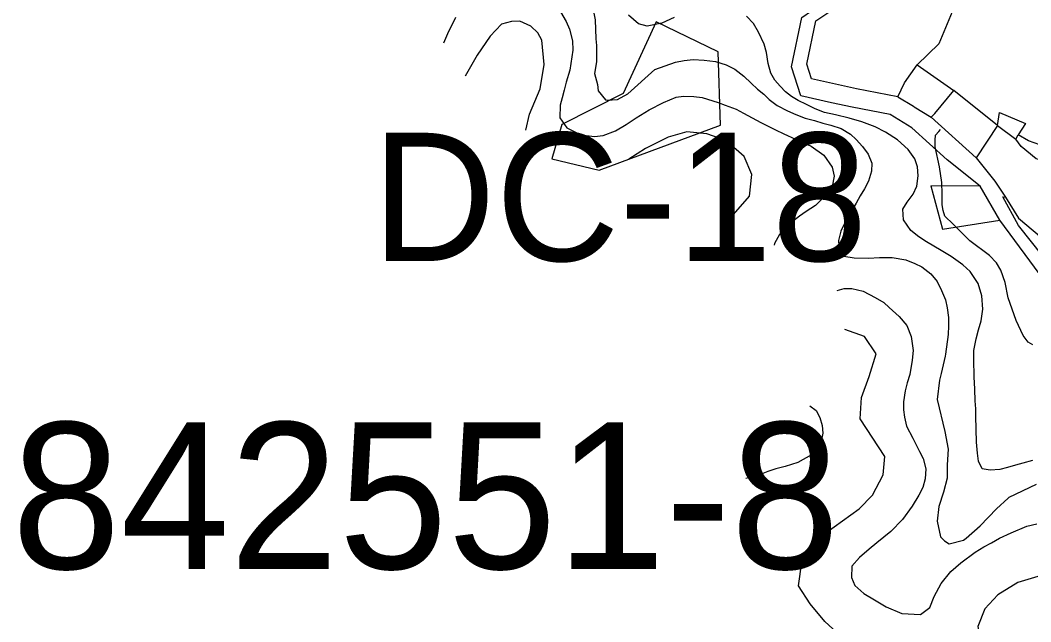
# Model space of a CAD drawing. Header units: metres. Extents: x 548946 to 557077, y 1838800 to 1845419.
# Drawn here: x 552233 to 552785, y 1839351 to 1839679 of the extents above; entities that cross this region are included whole.
import ezdxf
from ezdxf.enums import TextEntityAlignment as Align

# ---------------------------------------------------------------- set-up
doc = ezdxf.new("R2010")
doc.units = ezdxf.units.M
doc.header["$LTSCALE"] = 28
for name, color, linetype, lineweight in [('1', 7, 'Continuous', 13), ('10', 7, 'Continuous', 13), ('2', 7, 'Continuous', 13), ('55', 7, 'Continuous', 35)]:
    doc.layers.add(name, color=color, linetype=linetype, lineweight=lineweight)
doc.layers.add('61', color=7, linetype='Continuous')

msp = doc.modelspace()

# ---------------------------------------------------------------- linework, layer by layer
at = {"layer": '1'}
for points in [[(552453.73, 1839686.13), (552455.46, 1839685.14), (552458.87, 1839684.76), (552463.02, 1839686.65), (552470.96, 1839698), (552474.81, 1839711.58), (552476.26, 1839714.66), (552482.15, 1839724.64), (552491.05, 1839733.14), (552501.71, 1839736.27), (552513.31, 1839730.95), (552523.46, 1839722.36), (552531.34, 1839713.27), (552545.13, 1839689.41), (552547.21, 1839679.54), (552547.58, 1839669.22), (552547.86, 1839665.49)], [(552528.31, 1839683.87), (552531.35, 1839678.61), (552533.12, 1839674.38), (552534.86, 1839668.07), (552535.02, 1839663.02), (552533.24, 1839652.03), (552531.35, 1839645.58), (552530.15, 1839641.15), (552529.06, 1839636.87), (552528.06, 1839632.99), (552527.79, 1839625.94), (552531.64, 1839620.51), (552539.35, 1839616.67), (552546.85, 1839615.81), (552551.59, 1839616.46), (552558.22, 1839618.88), (552564.08, 1839622.39), (552569.53, 1839625.98), (552576.59, 1839630.4), (552584.48, 1839634.39), (552591.44, 1839637.24), (552595.41, 1839637.8), (552601.01, 1839637.77), (552605.63, 1839637.11), (552614.25, 1839634.42), (552618.05, 1839633.01), (552624.16, 1839630.7), (552628.15, 1839628.66), (552637.57, 1839623.46), (552645.68, 1839619.54), (552650.21, 1839617.31), (552656.52, 1839614.36), (552665.14, 1839610.5), (552672.04, 1839605.67), (552676.55, 1839599.01), (552677.6, 1839594.18), (552676.65, 1839588.62), (552674.22, 1839584.71), (552667.39, 1839578.23), (552662.31, 1839574.81), (552658.68, 1839572.33), (552651.25, 1839566.57), (552647.82, 1839562.29), (552645.1, 1839557.44), (552644.97, 1839556.58)], [(552464.54, 1839667.02), (552466.65, 1839672.13), (552471.14, 1839680.95)], [(552509.21, 1839619.23), (552511.35, 1839628.02), (552517.07, 1839641.86), (552519.34, 1839655.2), (552518.01, 1839668.39), (552515.82, 1839672.4), (552512.09, 1839676.15), (552505.95, 1839678.83), (552501.41, 1839678.56), (552496.07, 1839677.22), (552489.77, 1839670.69), (552482.78, 1839660.2), (552476.1, 1839648.83)], [(552547.86, 1839665.49), (552547.95, 1839656.56), (552546.84, 1839650.22), (552548.4, 1839644.31), (552548.8, 1839640.73), (552552.84, 1839635.86), (552553.64, 1839635.69), (552559.29, 1839636.06), (552565.04, 1839639.16), (552579.76, 1839652.4), (552591.09, 1839656.39), (552595.78, 1839657.29), (552600.64, 1839657.83), (552606.64, 1839657.45), (552612.8, 1839656.71), (552618.68, 1839655.03), (552623.34, 1839652.69), (552628.42, 1839648.85), (552632.34, 1839645.01), (552635.8, 1839641.77), (552639.21, 1839639.04), (552642.13, 1839635.99), (552646.5, 1839632.72), (552652.13, 1839629.85), (552656.76, 1839627.77), (552661.76, 1839625.86), (552666.95, 1839624.49), (552671.5, 1839623.18), (552675.76, 1839622.1), (552681.41, 1839620.13), (552686.52, 1839617.2), (552689.7, 1839614.18), (552693.22, 1839610.43), (552696.14, 1839606.22), (552698.24, 1839601.28), (552698.07, 1839596.99), (552696.36, 1839591.36), (552694.22, 1839587.24), (552691.8, 1839583.35), (552689.64, 1839579.49), (552686.28, 1839573.56), (552683.98, 1839569.81), (552681.36, 1839564.21), (552679.99, 1839559.01), (552680.32, 1839553.62), (552682.88, 1839550.4), (552688.53, 1839549.6), (552696.32, 1839549.42), (552702.37, 1839549.7), (552709.36, 1839549.7), (552716.75, 1839548.44), (552721.74, 1839546.53), (552725.58, 1839544.62), (552730.52, 1839540.9), (552733.84, 1839536.6), (552736.31, 1839531.83), (552738.43, 1839526.62), (552739.42, 1839522.33), (552740.01, 1839516.96), (552740.12, 1839512.44), (552739.86, 1839507.76), (552738.51, 1839496.92), (552738.34, 1839495.85), (552736.15, 1839486.42), (552735.13, 1839482.8), (552733.85, 1839472.17), (552738.11, 1839454.77), (552739.96, 1839445.13), (552739.37, 1839436.51), (552739.39, 1839429.26), (552737.4, 1839421.53), (552734.76, 1839413.85), (552733.96, 1839405.86), (552735.7, 1839397.25), (552737.89, 1839395.03), (552740.39, 1839393.49), (552748.21, 1839395.4), (552749.77, 1839396.48), (552757.31, 1839403.28), (552766.26, 1839412.43), (552772.61, 1839418.32), (552773.28, 1839418.87), (552788.07, 1839425.96)], [(552620.89, 1839569.42), (552622.62, 1839573.28), (552631.35, 1839583.32), (552632.62, 1839595.12), (552632.62, 1839595.12), (552628.56, 1839604.9), (552618.52, 1839613.63), (552608.14, 1839617.27), (552597.14, 1839618.38), (552587.1, 1839615.45), (552574.71, 1839609.28), (552565.51, 1839603.51)], [(552786.07, 1839501.99), (552783.59, 1839503.58), (552780.95, 1839507.13), (552776.97, 1839515.38), (552772.67, 1839527.74), (552771.06, 1839536.18), (552768.58, 1839542.91), (552766.29, 1839546.8), (552762.47, 1839550.84), (552751.74, 1839558.9), (552742.61, 1839568.04), (552738.14, 1839572.42), (552737.26, 1839575.5), (552736.67, 1839578.58), (552736.67, 1839581.23), (552736.67, 1839584.45), (552736.53, 1839590.76), (552735.09, 1839599.2), (552732.87, 1839610.13), (552732.87, 1839613.8), (552733.02, 1839616.59), (552734.77, 1839618.64), (552735.79, 1839619.75)], [(552679.22, 1839531.74), (552683.19, 1839532.76), (552687.22, 1839532.82), (552693.5, 1839531.3), (552699.98, 1839527.98), (552704.71, 1839525.12), (552707.74, 1839522.46), (552713.22, 1839517.6), (552717.41, 1839512.6), (552719.63, 1839506.6), (552720.85, 1839499.06), (552720.27, 1839493.67), (552718.92, 1839485.85), (552717.61, 1839481.28), (552716.4, 1839476.86), (552715.48, 1839471.03), (552715.45, 1839466.61), (552716.02, 1839462.64), (552717.21, 1839457.7), (552720.55, 1839451.04), (552724.34, 1839443.78), (552726.19, 1839439.96), (552727.72, 1839434.27), (552727.41, 1839428.91)], [(552691.26, 1839412.52), (552698.59, 1839419.94), (552704.48, 1839431.08), (552705.3, 1839441.15), (552691.88, 1839461.68), (552692.54, 1839473.28), (552696.83, 1839484.77), (552700.64, 1839497.11), (552694.27, 1839506.63), (552683.48, 1839510.51)], [(552664.33, 1839468.71), (552667.77, 1839466.17), (552669.88, 1839462.37), (552671.13, 1839458.08), (552671.47, 1839453.83), (552670.38, 1839448.38), (552665.23, 1839441.96), (552657.75, 1839437.88), (552650.84, 1839435.69), (552645.78, 1839434.35), (552641.38, 1839432.96), (552635.9, 1839430.79), (552631.61, 1839429.54), (552629.5, 1839429.12)], [(552727.41, 1839428.91), (552726.12, 1839424.08), (552723.97, 1839419.94), (552720.34, 1839413.95), (552715.02, 1839406.73), (552708.59, 1839400.17), (552700.96, 1839393.87), (552696.79, 1839390.42), (552691.56, 1839385.94), (552687.27, 1839381.18), (552687.04, 1839375.04), (552688.95, 1839370.7), (552693.85, 1839366.3), (552699.7, 1839362.78), (552706.09, 1839359.06), (552714.57, 1839355.31), (552724.76, 1839354.87), (552729.94, 1839358.7), (552732.28, 1839364.55), (552736.17, 1839371.74), (552741.43, 1839378.3), (552746.89, 1839383.06), (552754.58, 1839388.85), (552759.46, 1839391.73), (552763.63, 1839394.01), (552767.92, 1839396.43), (552774.34, 1839399.48), (552782.8, 1839403.01), (552788.25, 1839404.26)], [(552790.63, 1839376.15), (552777.98, 1839372.28), (552766.95, 1839365.49), (552759.9, 1839357.84), (552756.17, 1839348.23), (552758.19, 1839338.22), (552761.91, 1839328.01), (552761.29, 1839317.32), (552753.36, 1839309.44), (552740.47, 1839309.96), (552727.71, 1839318.77), (552718.38, 1839324.6), (552691.17, 1839336.34), (552681.08, 1839343.25), (552672.57, 1839350.98), (552664.5, 1839360.71), (552658.24, 1839370.38), (552660.04, 1839383.4), (552668.59, 1839396.14), (552691.26, 1839412.52)]]:
    msp.add_lwpolyline(points, dxfattribs=at)
at = {"layer": '10'}
for p, q in [((552734.85, 1839666.51), (552723.02, 1839654.91)), ((552723.02, 1839654.91), (552743.08, 1839640.97)), ((552766.85, 1839621.87), (552743.08, 1839640.97)), ((552712.38, 1839637.51), (552720.89, 1839632.36)), ((552730.66, 1839626.44), (552755.27, 1839604.27)), ((552766.85, 1839621.87), (552755.27, 1839604.27)), ((552766.85, 1839621.87), (552776.77, 1839614.44)), ((552776.77, 1839614.44), (552778.19, 1839616.74))]:
    msp.add_line(p, q, dxfattribs=at)
for points in [[(552755.68, 1839723.5), (552754.8, 1839714.65), (552734.85, 1839666.51)], [(552757.43, 1839588.64), (552739.44, 1839603.1), (552719.99, 1839620.62), (552708.21, 1839627.76), (552687.41, 1839631.82), (552676.28, 1839634.29), (552659.43, 1839638.04), (552654.36, 1839653.83), (552660.08, 1839680.88), (552665.37, 1839684.51), (552646.81, 1839698.09), (552621.75, 1839706.09), (552608.29, 1839706.32), (552584.33, 1839711.76)], [(552712.38, 1839637.51), (552689.78, 1839641.92), (552665.32, 1839647.36), (552662.74, 1839655.4), (552667.72, 1839678.96), (552677.41, 1839685.61)], [(552712.38, 1839637.51), (552716.03, 1839645.14), (552723.02, 1839654.91)], [(552730.66, 1839626.44), (552732.62, 1839628.38), (552743.08, 1839640.97)], [(552720.89, 1839632.36), (552721.31, 1839632.1), (552730.66, 1839626.44)], [(552766.85, 1839621.87), (552767.93, 1839628.97), (552782.16, 1839622.91), (552778.19, 1839616.74)], [(552794.64, 1839607.05), (552789.96, 1839611.23), (552783.76, 1839613.5), (552778.19, 1839616.74)], [(552790.56, 1839602.83), (552787.88, 1839603.66), (552779.85, 1839610.38), (552776.77, 1839614.44)], [(552755.27, 1839604.27), (552765.43, 1839591.5), (552771.27, 1839582.7)], [(552757.43, 1839588.64), (552730.51, 1839588.88), (552736.89, 1839565.3), (552768.13, 1839570.08)], [(552805.9, 1839515.47), (552792.72, 1839536.86), (552768.13, 1839570.08), (552757.43, 1839588.64)], [(552797.16, 1839543.58), (552791.78, 1839550.35), (552778.27, 1839567.3), (552769.81, 1839582.85), (552771.27, 1839582.7)], [(552771.27, 1839582.7), (552778.3, 1839571.27), (552794.3, 1839557.81)]]:
    msp.add_lwpolyline(points, dxfattribs=at)
msp.add_lwpolyline([(552523.45, 1839603.69), (552549.25, 1839597.48), (552615.56, 1839621.97), (552614.39, 1839662.14), (552580.42, 1839678.49), (552562.53, 1839639.31), (552528.93, 1839622.38)], close=True, dxfattribs=at)
at = {"layer": '2'}
for points in [[(552590.29, 1839680.81), (552583.6, 1839677.73), (552575.46, 1839676.05), (552570.9, 1839677.37), (552565.31, 1839682.09)], [(552639.5, 1839666.2), (552636.42, 1839672.88), (552633.57, 1839677.51), (552629.75, 1839681.51)], [(552786, 1839438.87), (552780.69, 1839437.51), (552776.66, 1839436.28), (552772.24, 1839435.14), (552768.07, 1839434.03), (552762.79, 1839433.58), (552758.42, 1839434.27), (552756.51, 1839438.61), (552755.91, 1839442.84), (552755.38, 1839448.89), (552755.24, 1839456.03), (552754.99, 1839463.03), (552754.94, 1839467.05), (552754.71, 1839471.45), (552754.41, 1839477.79), (552754.18, 1839484.53), (552753.91, 1839494.12), (552753.88, 1839499.06), (552755.15, 1839505.31), (552756.55, 1839510.28), (552757.95, 1839515.25), (552758.82, 1839521.58), (552758.28, 1839528.81), (552756.23, 1839535.6), (552751.87, 1839542.15), (552747.96, 1839545.75), (552741.6, 1839550.38), (552736.03, 1839553.67), (552728.1, 1839558.39), (552723.91, 1839561.05), (552719.49, 1839564.59), (552715.47, 1839570.39), (552715.1, 1839576.07), (552717.53, 1839579.98), (552720.82, 1839584.38), (552722.82, 1839588.63), (552723.48, 1839594.42), (552723.2, 1839599.34), (552721.69, 1839603.59), (552718.01, 1839608.65), (552712.22, 1839613.99), (552705.78, 1839618.22), (552700.12, 1839621.11), (552692.68, 1839623.8), (552685.83, 1839625.78), (552678.46, 1839627.7), (552672.47, 1839628.99), (552667.3, 1839631.02), (552662.51, 1839633.23), (552657.97, 1839635.46), (552654.34, 1839637.66), (552651.06, 1839640.29), (552648.13, 1839643.35), (552645.3, 1839646.55), (552643.05, 1839650.46), (552641.68, 1839655.78), (552640.78, 1839661.66), (552639.5, 1839666.2)]]:
    msp.add_lwpolyline(points, dxfattribs=at)

# ---------------------------------------------------------------- texts
at = {"layer": '55'}
msp.add_text('842551-8', height=80, dxfattribs=at).set_placement((552454.6, 1839379.74), align=Align.CENTER)
at = {"layer": '61'}
msp.add_text('DC-18', height=70, dxfattribs=at).set_placement((552560.46, 1839547.87), align=Align.CENTER)

doc.saveas('drawing.dxf')
